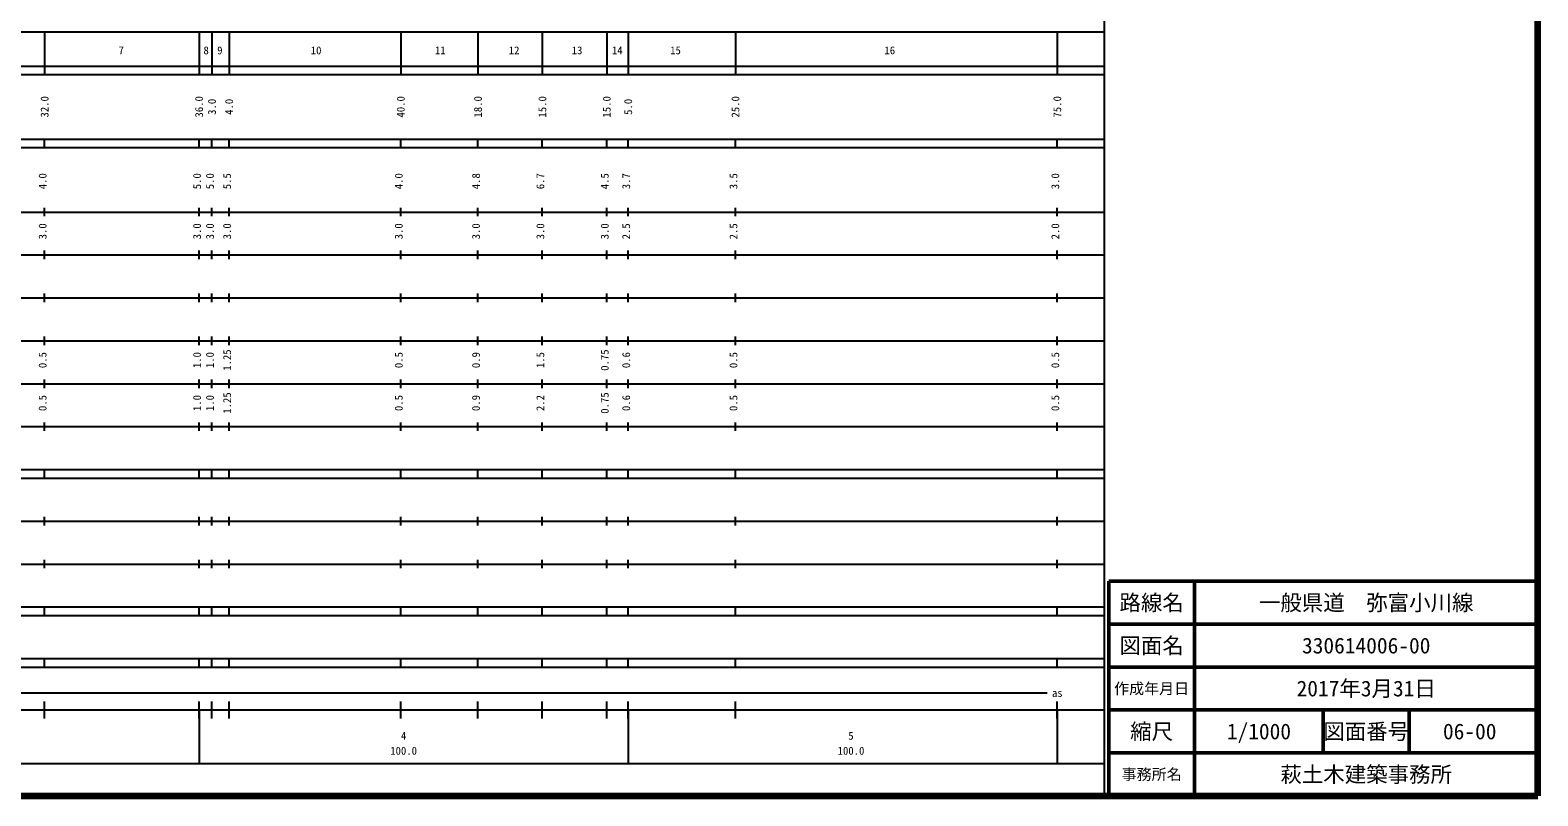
# Model space of a CAD drawing. Units: millimetres on the paper, enlarged 1000 times. Extents: x 40000 to 680000, y 20000 to 380000.
# Drawn here: x 328639 to 680000, y 20000 to 198357 of the extents above; entities that cross this region are included whole.
import ezdxf
from ezdxf.enums import TextEntityAlignment as Align

# ---------------------------------------------------------------- set-up
doc = ezdxf.new("R2010")
doc.units = ezdxf.units.MM
doc.header["$LTSCALE"] = 1000
for name, color, linetype, lineweight in [('M-TTL', 2, 'Continuous', 140), ('M-TTL-BAND', 7, 'Continuous', 25), ('M-TTL-FRAM', 2, 'Continuous', 50), ('M-TTL-LINE', 7, 'Continuous', 50)]:
    doc.layers.add(name, color=color, linetype=linetype, lineweight=lineweight)
doc.layers.add('M-TTL-TXT', color=7, linetype='Continuous')
doc.styles.add('ＭＳ ゴシック', font='')
doc.styles.get('ＭＳ ゴシック').set_extended_font_data('MS Gothic')

msp = doc.modelspace()

# ---------------------------------------------------------------- linework, layer by layer
at = {"layer": 'M-TTL'}
for p, q in [((680000, 20000), (680000, 380000)), ((40000, 20000), (680000, 20000))]:
    msp.add_line(p, q, dxfattribs=at)
at = {"layer": 'M-TTL-BAND'}
for p, q in [((579000, 20000), (579000, 370000)), ((68000, 198000), (579000, 198000)), ((332000, 198000), (332000, 188000)), ((368000, 198000), (368000, 188000)), ((371000, 198000), (371000, 188000)), ((375000, 198000), (375000, 188000)), ((415000, 198000), (415000, 188000)), ((433000, 198000), (433000, 188000)), ((448000, 198000), (448000, 188000)), ((463000, 198000), (463000, 188000)), ((468000, 198000), (468000, 188000)), ((493000, 198000), (493000, 188000)), ((568000, 198000), (568000, 188000)), ((40000, 190000), (579000, 190000)), ((40000, 188000), (579000, 188000)), ((40000, 173000), (579000, 173000)), ((332000, 171000), (332000, 173000)), ((368000, 171000), (368000, 173000)), ((371000, 171000), (371000, 173000)), ((375000, 171000), (375000, 173000)), ((415000, 171000), (415000, 173000)), ((433000, 171000), (433000, 173000)), ((448000, 171000), (448000, 173000)), ((463000, 171000), (463000, 173000)), ((468000, 171000), (468000, 173000)), ((493000, 171000), (493000, 173000)), ((568000, 171000), (568000, 173000)), ((40000, 171000), (579000, 171000)), ((40000, 156000), (579000, 156000)), ((332000, 155000), (332000, 157000)), ((368000, 155000), (368000, 157000)), ((371000, 155000), (371000, 157000)), ((375000, 155000), (375000, 157000)), ((415000, 155000), (415000, 157000)), ((433000, 155000), (433000, 157000)), ((448000, 155000), (448000, 157000)), ((463000, 155000), (463000, 157000)), ((468000, 155000), (468000, 157000)), ((493000, 155000), (493000, 157000)), ((568000, 155000), (568000, 157000)), ((46000, 146000), (579000, 146000)), ((332000, 145000), (332000, 147000)), ((368000, 145000), (368000, 147000)), ((371000, 145000), (371000, 147000)), ((375000, 145000), (375000, 147000)), ((415000, 145000), (415000, 147000)), ((433000, 145000), (433000, 147000)), ((448000, 145000), (448000, 147000)), ((463000, 145000), (463000, 147000)), ((468000, 145000), (468000, 147000)), ((493000, 145000), (493000, 147000)), ((568000, 145000), (568000, 147000)), ((52000, 136000), (579000, 136000)), ((332000, 135000), (332000, 137000)), ((368000, 135000), (368000, 137000)), ((371000, 135000), (371000, 137000)), ((375000, 135000), (375000, 137000)), ((415000, 135000), (415000, 137000)), ((433000, 135000), (433000, 137000)), ((448000, 135000), (448000, 137000)), ((463000, 135000), (463000, 137000)), ((468000, 135000), (468000, 137000)), ((493000, 135000), (493000, 137000)), ((568000, 135000), (568000, 137000)), ((332000, 125000), (332000, 127000)), ((368000, 125000), (368000, 127000)), ((371000, 125000), (371000, 127000)), ((375000, 125000), (375000, 127000)), ((415000, 125000), (415000, 127000)), ((433000, 125000), (433000, 127000)), ((448000, 125000), (448000, 127000)), ((463000, 125000), (463000, 127000)), ((468000, 125000), (468000, 127000)), ((493000, 125000), (493000, 127000)), ((568000, 125000), (568000, 127000)), ((46000, 126000), (579000, 126000)), ((52000, 116000), (579000, 116000)), ((332000, 115000), (332000, 117000)), ((368000, 115000), (368000, 117000)), ((371000, 115000), (371000, 117000)), ((375000, 115000), (375000, 117000)), ((415000, 115000), (415000, 117000)), ((433000, 115000), (433000, 117000)), ((448000, 115000), (448000, 117000)), ((463000, 115000), (463000, 117000)), ((468000, 115000), (468000, 117000)), ((493000, 115000), (493000, 117000)), ((568000, 115000), (568000, 117000)), ((46000, 106000), (579000, 106000)), ((332000, 105000), (332000, 107000)), ((368000, 105000), (368000, 107000)), ((371000, 105000), (371000, 107000)), ((375000, 105000), (375000, 107000)), ((415000, 105000), (415000, 107000)), ((433000, 105000), (433000, 107000)), ((448000, 105000), (448000, 107000)), ((463000, 105000), (463000, 107000)), ((468000, 105000), (468000, 107000)), ((493000, 105000), (493000, 107000)), ((568000, 105000), (568000, 107000)), ((40000, 96000), (579000, 96000)), ((332000, 94000), (332000, 96000)), ((368000, 94000), (368000, 96000)), ((371000, 94000), (371000, 96000)), ((375000, 94000), (375000, 96000)), ((415000, 94000), (415000, 96000)), ((433000, 94000), (433000, 96000)), ((448000, 94000), (448000, 96000)), ((463000, 94000), (463000, 96000)), ((468000, 94000), (468000, 96000)), ((493000, 94000), (493000, 96000)), ((568000, 94000), (568000, 96000)), ((40000, 94000), (579000, 94000)), ((332000, 83000), (332000, 85000)), ((368000, 83000), (368000, 85000)), ((371000, 83000), (371000, 85000)), ((375000, 83000), (375000, 85000)), ((415000, 83000), (415000, 85000)), ((433000, 83000), (433000, 85000)), ((448000, 83000), (448000, 85000)), ((463000, 83000), (463000, 85000)), ((468000, 83000), (468000, 85000)), ((493000, 83000), (493000, 85000)), ((568000, 83000), (568000, 85000)), ((49000, 84000), (579000, 84000)), ((40000, 74000), (579000, 74000)), ((332000, 73000), (332000, 75000)), ((368000, 73000), (368000, 75000)), ((371000, 73000), (371000, 75000)), ((375000, 73000), (375000, 75000)), ((415000, 73000), (415000, 75000)), ((433000, 73000), (433000, 75000)), ((448000, 73000), (448000, 75000)), ((463000, 73000), (463000, 75000)), ((468000, 73000), (468000, 75000)), ((493000, 73000), (493000, 75000)), ((568000, 73000), (568000, 75000)), ((40000, 64000), (579000, 64000)), ((332000, 62000), (332000, 64000)), ((368000, 62000), (368000, 64000)), ((371000, 62000), (371000, 64000)), ((375000, 62000), (375000, 64000)), ((415000, 62000), (415000, 64000)), ((433000, 62000), (433000, 64000)), ((448000, 62000), (448000, 64000)), ((463000, 62000), (463000, 64000)), ((468000, 62000), (468000, 64000)), ((493000, 62000), (493000, 64000)), ((568000, 62000), (568000, 64000)), ((40000, 62000), (579000, 62000)), ((40000, 52000), (579000, 52000)), ((40000, 50000), (579000, 50000)), ((332000, 50000), (332000, 52000)), ((368000, 50000), (368000, 52000)), ((371000, 50000), (371000, 52000)), ((375000, 50000), (375000, 52000)), ((415000, 50000), (415000, 52000)), ((433000, 50000), (433000, 52000)), ((448000, 50000), (448000, 52000)), ((463000, 50000), (463000, 52000)), ((468000, 50000), (468000, 52000)), ((493000, 50000), (493000, 52000)), ((568000, 50000), (568000, 52000)), ((69786, 44000), (565685, 44000)), ((40000, 40000), (579000, 40000)), ((332000, 38000), (332000, 42000)), ((368000, 38000), (368000, 42000)), ((368000, 40000), (368000, 27500)), ((371000, 38000), (371000, 42000)), ((375000, 38000), (375000, 42000)), ((415000, 38000), (415000, 42000)), ((433000, 38000), (433000, 42000)), ((448000, 38000), (448000, 42000)), ((463000, 38000), (463000, 42000)), ((468000, 38000), (468000, 42000)), ((468000, 40000), (468000, 27500)), ((493000, 38000), (493000, 42000)), ((568000, 38000), (568000, 42000)), ((568000, 40000), (568000, 27500)), ((68000, 27500), (579000, 27500))]:
    msp.add_line(p, q, dxfattribs=at)
at = {"layer": 'M-TTL-FRAM'}
for p, q in [((680000, 70000), (580000, 70000)), ((580000, 70000), (580000, 20000))]:
    msp.add_line(p, q, dxfattribs=at)
at = {"layer": 'M-TTL-LINE'}
for p, q in [((600000, 70000), (600000, 20000)), ((680000, 60000), (580000, 60000)), ((680000, 50000), (580000, 50000)), ((680000, 40000), (580000, 40000)), ((630000, 40000), (630000, 30000)), ((650000, 40000), (650000, 30000)), ((680000, 30000), (580000, 30000))]:
    msp.add_line(p, q, dxfattribs=at)

# ---------------------------------------------------------------- texts
at = {"layer": 'M-TTL-BAND', "style": 'ＭＳ ゴシック'}
for s, p in [('7', (349241, 193655)), ('8', (369021, 193655)), ('9', (372226, 193655)), ('10', (394031, 193655)), ('11', (422964, 193655)), ('12', (440171, 193655)), ('13', (454848, 193655)), ('14', (464211, 193655)), ('15', (477792, 193655)), ('16', (527727, 193655))]:
    msp.add_text(s, height=1833, dxfattribs=at).set_placement(p, align=Align.MIDDLE_LEFT)
for s, p in [('32.0', (332000, 180500)), ('36.0', (368000, 180500)), ('40.0', (415000, 180500)), ('18.0', (433000, 180500)), ('15.0', (448000, 180500)), ('15.0', (463000, 180500)), ('25.0', (493000, 180500)), ('75.0', (568000, 180500)), ('3.0', (371000, 180500)), ('4.0', (375000, 180500)), ('5.0', (468000, 180500))]:
    msp.add_text(s, height=1833, rotation=90, dxfattribs=at).set_placement(p, align=Align.MIDDLE_CENTER)
for s, p in [('4.0', (333000, 163174)), ('5.0', (369000, 163174)), ('5.0', (372000, 163174)), ('5.5', (376000, 163174)), ('4.0', (416000, 163174)), ('4.8', (434000, 163174)), ('6.7', (449000, 163174)), ('4.5', (464000, 163174)), ('3.7', (469000, 163174)), ('3.5', (494000, 163174)), ('3.0', (569000, 163174)), ('3.0', (333000, 151500)), ('3.0', (369000, 151500)), ('3.0', (372000, 151500)), ('3.0', (376000, 151500)), ('3.0', (416000, 151500)), ('3.0', (434000, 151500)), ('3.0', (449000, 151500)), ('3.0', (464000, 151500)), ('2.5', (469000, 151500)), ('2.5', (494000, 151500)), ('2.0', (569000, 151500)), ('0.5', (333000, 121500)), ('1.0', (369000, 121500)), ('1.0', (372000, 121500)), ('1.25', (376000, 121500)), ('0.5', (416000, 121500)), ('0.9', (434000, 121500)), ('1.5', (449000, 121500)), ('0.75', (464000, 121500)), ('0.6', (469000, 121500)), ('0.5', (494000, 121500)), ('0.5', (569000, 121500)), ('0.5', (333000, 111500)), ('1.0', (369000, 111500)), ('1.0', (372000, 111500)), ('1.25', (376000, 111500)), ('0.5', (416000, 111500)), ('0.9', (434000, 111500)), ('2.2', (449000, 111500)), ('0.75', (464000, 111500)), ('0.6', (469000, 111500)), ('0.5', (494000, 111500)), ('0.5', (569000, 111500))]:
    msp.add_text(s, height=1833, rotation=90, dxfattribs=at).set_placement(p, align=Align.BOTTOM_CENTER)
for s, p in [('as', (568000, 42500)), ('4', (415675, 32523)), ('5', (519933, 32523)), ('100.0', (415675, 29033)), ('100.0', (519933, 29033))]:
    msp.add_text(s, height=1833, dxfattribs=at).set_placement(p, align=Align.BOTTOM_CENTER)
at = {"layer": 'M-TTL-TXT', "style": 'ＭＳ ゴシック'}
for s, height, p in [('路線名', 3666, (590000, 65000)), ('路線名', 3666, (590000, 65000)), ('一般県道\u3000弥富小川線', 3666, (640000, 65000)), ('図面名', 3666, (590000, 55000)), ('図面名', 3666, (590000, 55000)), ('330614006-00', 3666, (640000, 55000)), ('作成年月日', 2566, (590000, 45000)), ('作成年月日', 2566, (590000, 45000)), ('2017年3月31日', 3666, (640000, 45000)), ('縮尺', 3666, (590000, 35000)), ('縮尺', 3666, (590000, 35000)), ('1/1000', 3666, (615000, 35000)), ('図面番号', 3666, (640000, 35000)), ('図面番号', 3666, (640000, 35000)), ('06-00', 3666, (664125, 35000)), ('事務所名', 2566, (590000, 25000)), ('事務所名', 2566, (590000, 25000)), ('萩土木建築事務所', 3666, (640000, 25000))]:
    msp.add_text(s, height=height, dxfattribs=at).set_placement(p, align=Align.MIDDLE_CENTER)

doc.saveas('drawing.dxf')
